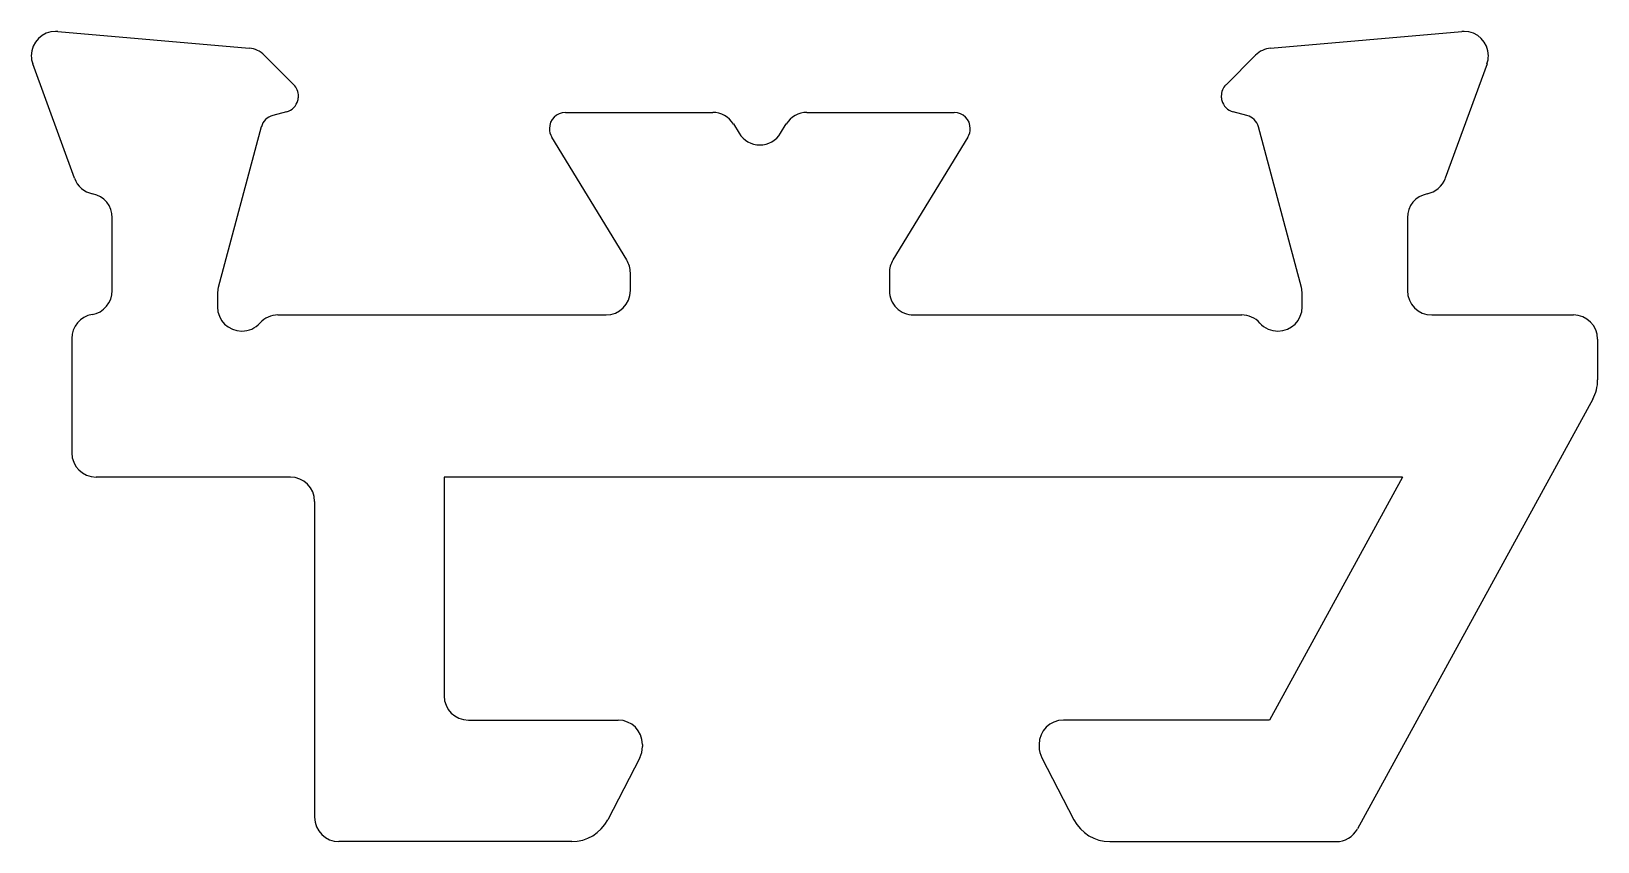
# Model space of a CAD drawing. Extents: x 425.9 to 445.3, y 631.4 to 641.4.
import ezdxf

# ---------------------------------------------------------------- set-up
doc = ezdxf.new("R2010")
doc.units = 0
doc.layers.get('0').update_dxf_attribs({"linetype": 'CONTINUOUS'})

msp = doc.modelspace()

# ---------------------------------------------------------------- linework, layer by layer
for p, q in [((426.269, 641.419), (428.635, 641.212)), ((441.251, 641.212), (443.617, 641.419)), ((428.821, 641.126), (429.185, 640.762)), ((440.702, 640.762), (441.065, 641.126)), ((426.475, 639.607), (425.96, 641.02)), ((443.926, 641.02), (443.411, 639.607)), ((429.095, 640.427), (428.926, 640.382)), ((432.543, 640.42), (434.361, 640.42)), ((435.525, 640.42), (437.343, 640.42)), ((440.96, 640.382), (440.791, 640.427)), ((428.784, 640.241), (428.253, 638.259)), ((433.299, 638.598), (432.372, 640.116)), ((434.617, 640.277), (434.687, 640.163)), ((435.199, 640.163), (435.269, 640.277)), ((437.514, 640.116), (436.587, 638.598)), ((441.633, 638.259), (441.102, 640.241)), ((426.943, 638.22), (426.943, 639.12)), ((442.943, 639.12), (442.943, 638.22)), ((433.343, 638.22), (433.343, 638.441)), ((436.543, 638.441), (436.543, 638.22)), ((428.243, 638.181), (428.243, 638.02)), ((441.643, 638.02), (441.643, 638.181)), ((428.99, 637.92), (433.043, 637.92)), ((436.843, 637.92), (440.896, 637.92)), ((443.243, 637.92), (444.993, 637.92)), ((426.443, 637.629), (426.443, 636.218)), ((445.293, 637.62), (445.293, 637.119)), ((445.232, 636.879), (442.325, 631.574)), ((429.143, 635.918), (426.743, 635.918)), ((442.881, 635.918), (431.043, 635.918)), ((431.043, 635.918), (431.043, 633.218)), ((442.881, 635.918), (441.237, 632.918)), ((429.443, 635.618), (429.443, 631.718)), ((431.343, 632.918), (433.193, 632.918)), ((441.237, 632.918), (438.693, 632.918)), ((433.493, 632.618), (433.493, 632.591)), ((438.393, 632.618), (438.393, 632.591)), ((433.459, 632.453), (433.063, 631.688)), ((438.427, 632.453), (438.823, 631.688)), ((432.619, 631.418), (429.743, 631.418)), ((439.267, 631.418), (442.062, 631.418))]:
    msp.add_line(p, q)
for centre, radius, start, end in [((426.243, 641.12), 0.3, 90, 180), ((426.243, 641.12), 0.3, 85, 90), ((443.643, 641.12), 0.3, 90, 95), ((443.643, 641.12), 0.3, 0, 90), ((426.224, 641.117), 0.281, 179.336, 200.2803), ((428.609, 640.914), 0.3, 45, 85), ((441.278, 640.914), 0.3, 95, 135), ((443.662, 641.117), 0.281, 339.7197, 0.664), ((429.043, 640.62), 0.2, 360, 45), ((440.843, 640.62), 0.2, 135, 180), ((429.043, 640.62), 0.2, 285, 345), ((429.043, 640.62), 0.2, 345, 360), ((440.843, 640.62), 0.2, 180, 195), ((440.843, 640.62), 0.2, 195, 255), ((428.978, 640.189), 0.2, 105, 165), ((432.543, 640.22), 0.2, 90, 180), ((434.361, 640.12), 0.3, 31.3955, 90), ((435.525, 640.12), 0.3, 90, 148.6045), ((437.343, 640.22), 0.2, 0, 90), ((440.909, 640.189), 0.2, 15, 75), ((432.543, 640.22), 0.2, 180, 211.3955), ((434.943, 640.319), 0.3, 211.3955, 328.6045), ((437.343, 640.22), 0.2, 328.6045, 0), ((426.757, 639.71), 0.3, 200, 259.0957), ((443.13, 639.71), 0.3, 280.9043, 340), ((426.643, 639.12), 0.3, 0, 79.0957), ((443.243, 639.12), 0.3, 100.9043, 180), ((433.043, 638.441), 0.3, 0, 31.3955), ((436.843, 638.441), 0.3, 148.6045, 180), ((426.643, 638.22), 0.3, 279.5941, 0), ((428.543, 638.181), 0.3, 165, 180), ((433.043, 638.22), 0.3, 270, 0), ((436.843, 638.22), 0.3, 180.0492, 270.0493), ((441.343, 638.181), 0.3, 0, 15), ((443.243, 638.22), 0.3, 180, 270), ((428.543, 638.02), 0.3, 180, 270), ((441.343, 638.02), 0.3, 270, 0), ((426.743, 637.629), 0.3, 99.5941, 180), ((428.543, 638.02), 0.3, 270, 318.1897), ((428.99, 637.62), 0.3, 90, 138.1897), ((440.896, 637.62), 0.3, 41.8103, 90), ((441.343, 638.02), 0.3, 221.8103, 270), ((444.993, 637.62), 0.3, 0, 90), ((444.793, 637.119), 0.5, 331.2802, 360), ((426.743, 636.218), 0.3, 180, 270), ((429.143, 635.618), 0.3, 0, 90), ((431.343, 633.218), 0.3, 180, 270), ((433.193, 632.618), 0.3, 0, 90), ((438.693, 632.618), 0.3, 90, 180), ((433.193, 632.591), 0.3, 332.6083, 0), ((438.693, 632.591), 0.3, 180, 207.3917), ((429.743, 631.718), 0.3, 180, 270), ((432.619, 631.918), 0.5, 270, 332.6083), ((439.267, 631.918), 0.5, 207.3917, 270), ((442.062, 631.718), 0.3, 270, 331.2802)]:
    msp.add_arc(centre, radius, start, end)

doc.saveas('drawing.dxf')
